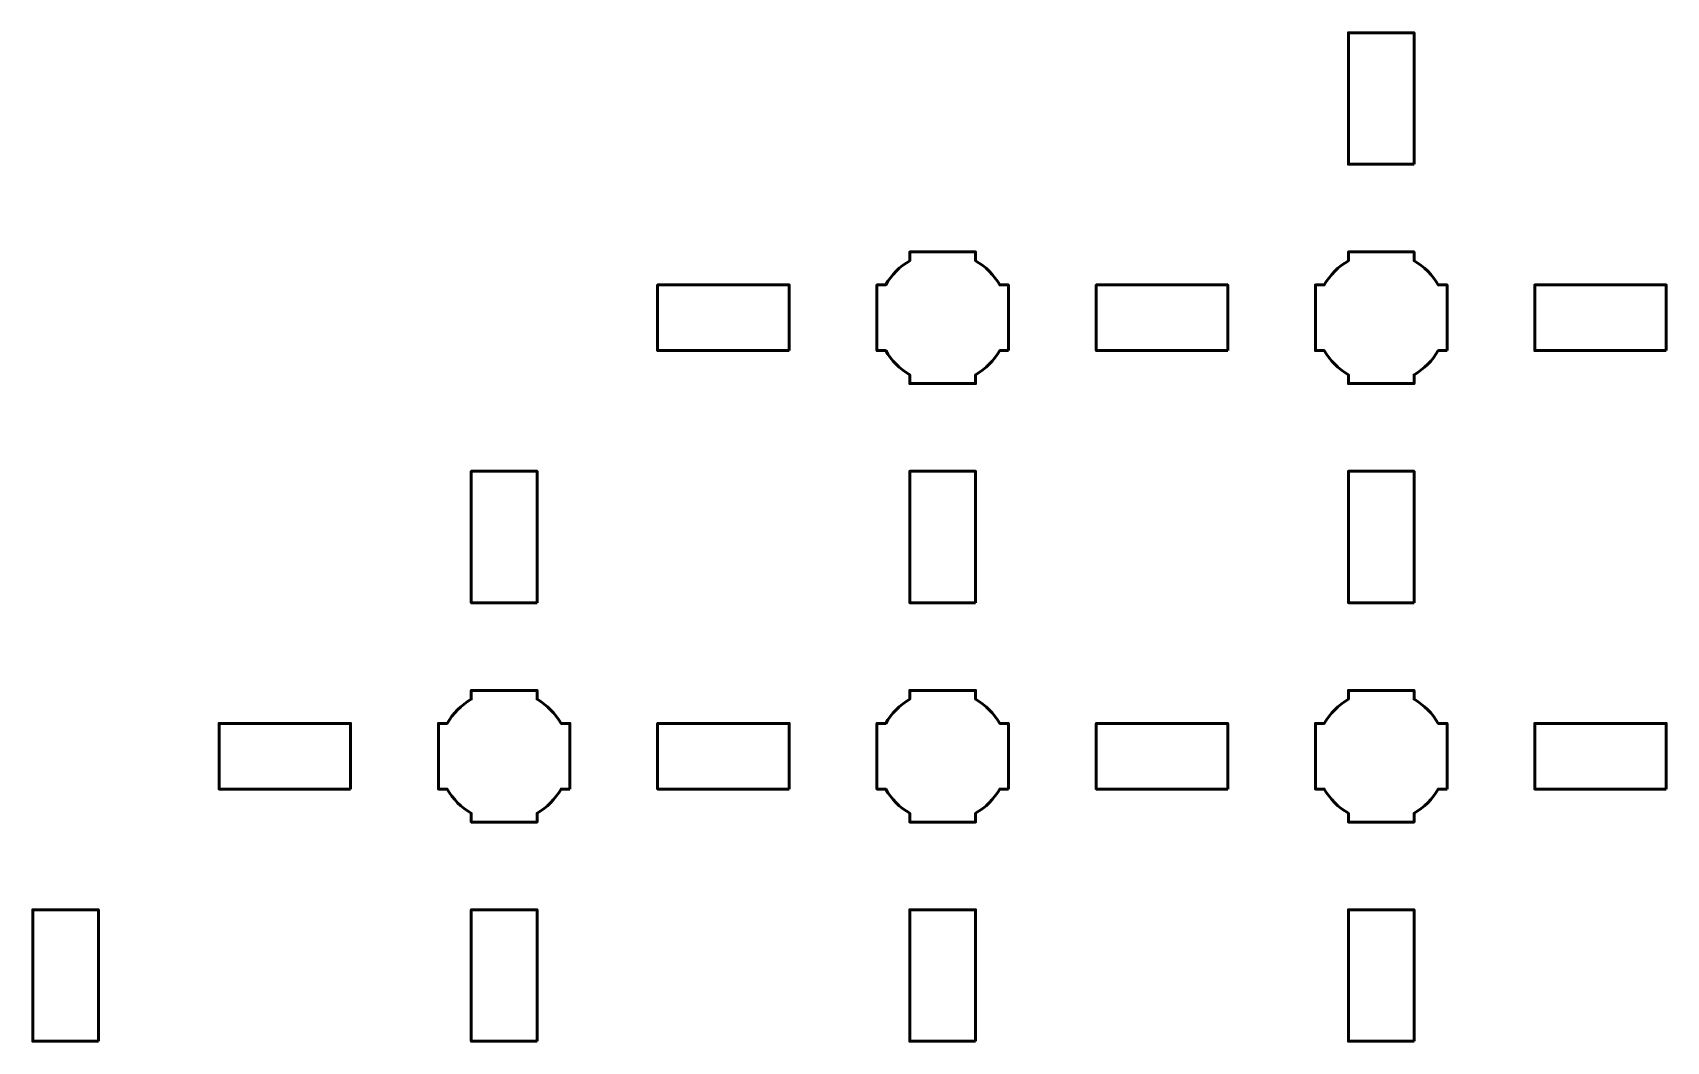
# Model space of a CAD drawing. Header units: centimetres. Extents: x -21.2 to 0.2, y -25.5 to -4.2.
# Drawn here: x -18.65 to -11.2, y -10.15 to -5.55 of the extents above; entities that cross this region are included whole.
import ezdxf

# ---------------------------------------------------------------- set-up
doc = ezdxf.new("R2010")
doc.units = ezdxf.units.CM
doc.header["$MEASUREMENT"] = 0
doc.layers.add('Layer 1', color=7, linetype='Continuous')

msp = doc.modelspace()

# ---------------------------------------------------------------- linework, layer by layer
at = {"layer": 'Layer 1', "lineweight": 53}
for points, knots in [([(-12.35002, -6.15), (-12.35002, -6.15), (-12.65002, -6.15), (-12.65002, -6.15), (-12.65002, -6.15), (-12.65002, -6.15), (-12.65002, -5.55), (-12.65002, -5.55), (-12.65002, -5.55), (-12.65002, -5.55), (-12.35002, -5.55), (-12.35002, -5.55), (-12.35002, -5.55), (-12.35002, -5.55), (-12.35002, -6.15), (-12.35002, -6.15)], [0, 0, 0, 0, 0.25, 0.25, 0.25, 0.25, 0.5, 0.5, 0.5, 0.5, 0.75, 0.75, 0.75, 0.75, 1, 1, 1, 1]), ([(-14.20002, -7), (-14.20002, -7), (-14.24017, -7), (-14.24017, -7), (-14.24017, -7), (-14.26652, -7.04553), (-14.30449, -7.0835), (-14.35002, -7.10985), (-14.35002, -7.10985), (-14.35002, -7.10985), (-14.35002, -7.15), (-14.35002, -7.15), (-14.35002, -7.15), (-14.35002, -7.15), (-14.50002, -7.15), (-14.50002, -7.15), (-14.50002, -7.15), (-14.50002, -7.15), (-14.65002, -7.15), (-14.65002, -7.15), (-14.65002, -7.15), (-14.65002, -7.15), (-14.65002, -7.10985), (-14.65002, -7.10985), (-14.65002, -7.10985), (-14.69555, -7.0835), (-14.73352, -7.04553), (-14.75987, -7), (-14.75987, -7), (-14.75987, -7), (-14.80002, -7), (-14.80002, -7), (-14.80002, -7), (-14.80002, -7), (-14.80002, -6.85), (-14.80002, -6.85), (-14.80002, -6.85), (-14.80002, -6.85), (-14.80002, -6.7), (-14.80002, -6.7), (-14.80002, -6.7), (-14.80002, -6.7), (-14.75987, -6.7), (-14.75987, -6.7), (-14.75987, -6.7), (-14.73352, -6.65447), (-14.69555, -6.6165), (-14.65002, -6.59015), (-14.65002, -6.59015), (-14.65002, -6.59015), (-14.65002, -6.55), (-14.65002, -6.55), (-14.65002, -6.55), (-14.65002, -6.55), (-14.50002, -6.55), (-14.50002, -6.55), (-14.50002, -6.55), (-14.50002, -6.55), (-14.35002, -6.55), (-14.35002, -6.55), (-14.35002, -6.55), (-14.35002, -6.55), (-14.35002, -6.59015), (-14.35002, -6.59015), (-14.35002, -6.59015), (-14.30449, -6.6165), (-14.26652, -6.65447), (-14.24017, -6.7), (-14.24017, -6.7), (-14.24017, -6.7), (-14.20002, -6.7), (-14.20002, -6.7), (-14.20002, -6.7), (-14.20002, -6.7), (-14.20002, -6.85), (-14.20002, -6.85), (-14.20002, -6.85), (-14.20002, -6.85), (-14.20002, -7), (-14.20002, -7)], [0, 0, 0, 0, 0.05, 0.05, 0.05, 0.05, 0.1, 0.1, 0.1, 0.1, 0.15, 0.15, 0.15, 0.15, 0.2, 0.2, 0.2, 0.2, 0.25, 0.25, 0.25, 0.25, 0.3, 0.3, 0.3, 0.3, 0.35, 0.35, 0.35, 0.35, 0.4, 0.4, 0.4, 0.4, 0.45, 0.45, 0.45, 0.45, 0.5, 0.5, 0.5, 0.5, 0.55, 0.55, 0.55, 0.55, 0.6, 0.6, 0.6, 0.6, 0.65, 0.65, 0.65, 0.65, 0.7, 0.7, 0.7, 0.7, 0.75, 0.75, 0.75, 0.75, 0.8, 0.8, 0.8, 0.8, 0.85, 0.85, 0.85, 0.85, 0.9, 0.9, 0.9, 0.9, 0.95, 0.95, 0.95, 0.95, 1, 1, 1, 1]), ([(-12.20002, -7), (-12.20002, -7), (-12.24017, -7), (-12.24017, -7), (-12.24017, -7), (-12.26652, -7.04553), (-12.30449, -7.0835), (-12.35002, -7.10985), (-12.35002, -7.10985), (-12.35002, -7.10985), (-12.35002, -7.15), (-12.35002, -7.15), (-12.35002, -7.15), (-12.35002, -7.15), (-12.50002, -7.15), (-12.50002, -7.15), (-12.50002, -7.15), (-12.50002, -7.15), (-12.65002, -7.15), (-12.65002, -7.15), (-12.65002, -7.15), (-12.65002, -7.15), (-12.65002, -7.10985), (-12.65002, -7.10985), (-12.65002, -7.10985), (-12.69555, -7.0835), (-12.73352, -7.04553), (-12.75987, -7), (-12.75987, -7), (-12.75987, -7), (-12.80002, -7), (-12.80002, -7), (-12.80002, -7), (-12.80002, -7), (-12.80002, -6.85), (-12.80002, -6.85), (-12.80002, -6.85), (-12.80002, -6.85), (-12.80002, -6.7), (-12.80002, -6.7), (-12.80002, -6.7), (-12.80002, -6.7), (-12.75987, -6.7), (-12.75987, -6.7), (-12.75987, -6.7), (-12.73352, -6.65447), (-12.69555, -6.6165), (-12.65002, -6.59015), (-12.65002, -6.59015), (-12.65002, -6.59015), (-12.65002, -6.55), (-12.65002, -6.55), (-12.65002, -6.55), (-12.65002, -6.55), (-12.50002, -6.55), (-12.50002, -6.55), (-12.50002, -6.55), (-12.50002, -6.55), (-12.35002, -6.55), (-12.35002, -6.55), (-12.35002, -6.55), (-12.35002, -6.55), (-12.35002, -6.59015), (-12.35002, -6.59015), (-12.35002, -6.59015), (-12.30449, -6.6165), (-12.26652, -6.65447), (-12.24017, -6.7), (-12.24017, -6.7), (-12.24017, -6.7), (-12.20002, -6.7), (-12.20002, -6.7), (-12.20002, -6.7), (-12.20002, -6.7), (-12.20002, -6.85), (-12.20002, -6.85), (-12.20002, -6.85), (-12.20002, -6.85), (-12.20002, -7), (-12.20002, -7)], [0, 0, 0, 0, 0.05, 0.05, 0.05, 0.05, 0.1, 0.1, 0.1, 0.1, 0.15, 0.15, 0.15, 0.15, 0.2, 0.2, 0.2, 0.2, 0.25, 0.25, 0.25, 0.25, 0.3, 0.3, 0.3, 0.3, 0.35, 0.35, 0.35, 0.35, 0.4, 0.4, 0.4, 0.4, 0.45, 0.45, 0.45, 0.45, 0.5, 0.5, 0.5, 0.5, 0.55, 0.55, 0.55, 0.55, 0.6, 0.6, 0.6, 0.6, 0.65, 0.65, 0.65, 0.65, 0.7, 0.7, 0.7, 0.7, 0.75, 0.75, 0.75, 0.75, 0.8, 0.8, 0.8, 0.8, 0.85, 0.85, 0.85, 0.85, 0.9, 0.9, 0.9, 0.9, 0.95, 0.95, 0.95, 0.95, 1, 1, 1, 1]), ([(-15.20002, -7), (-15.20002, -7), (-15.80002, -7), (-15.80002, -7), (-15.80002, -7), (-15.80002, -7), (-15.80002, -6.7), (-15.80002, -6.7), (-15.80002, -6.7), (-15.80002, -6.7), (-15.20002, -6.7), (-15.20002, -6.7), (-15.20002, -6.7), (-15.20002, -6.7), (-15.20002, -7), (-15.20002, -7)], [0, 0, 0, 0, 0.25, 0.25, 0.25, 0.25, 0.5, 0.5, 0.5, 0.5, 0.75, 0.75, 0.75, 0.75, 1, 1, 1, 1]), ([(-13.20002, -7), (-13.20002, -7), (-13.80002, -7), (-13.80002, -7), (-13.80002, -7), (-13.80002, -7), (-13.80002, -6.7), (-13.80002, -6.7), (-13.80002, -6.7), (-13.80002, -6.7), (-13.20002, -6.7), (-13.20002, -6.7), (-13.20002, -6.7), (-13.20002, -6.7), (-13.20002, -7), (-13.20002, -7)], [0, 0, 0, 0, 0.25, 0.25, 0.25, 0.25, 0.5, 0.5, 0.5, 0.5, 0.75, 0.75, 0.75, 0.75, 1, 1, 1, 1]), ([(-11.20002, -7), (-11.20002, -7), (-11.80002, -7), (-11.80002, -7), (-11.80002, -7), (-11.80002, -7), (-11.80002, -6.7), (-11.80002, -6.7), (-11.80002, -6.7), (-11.80002, -6.7), (-11.20002, -6.7), (-11.20002, -6.7), (-11.20002, -6.7), (-11.20002, -6.7), (-11.20002, -7), (-11.20002, -7)], [0, 0, 0, 0, 0.25, 0.25, 0.25, 0.25, 0.5, 0.5, 0.5, 0.5, 0.75, 0.75, 0.75, 0.75, 1, 1, 1, 1]), ([(-16.35002, -8.15), (-16.35002, -8.15), (-16.65002, -8.15), (-16.65002, -8.15), (-16.65002, -8.15), (-16.65002, -8.15), (-16.65002, -7.55), (-16.65002, -7.55), (-16.65002, -7.55), (-16.65002, -7.55), (-16.35002, -7.55), (-16.35002, -7.55), (-16.35002, -7.55), (-16.35002, -7.55), (-16.35002, -8.15), (-16.35002, -8.15)], [0, 0, 0, 0, 0.25, 0.25, 0.25, 0.25, 0.5, 0.5, 0.5, 0.5, 0.75, 0.75, 0.75, 0.75, 1, 1, 1, 1]), ([(-14.35002, -8.15), (-14.35002, -8.15), (-14.65002, -8.15), (-14.65002, -8.15), (-14.65002, -8.15), (-14.65002, -8.15), (-14.65002, -7.55), (-14.65002, -7.55), (-14.65002, -7.55), (-14.65002, -7.55), (-14.35002, -7.55), (-14.35002, -7.55), (-14.35002, -7.55), (-14.35002, -7.55), (-14.35002, -8.15), (-14.35002, -8.15)], [0, 0, 0, 0, 0.25, 0.25, 0.25, 0.25, 0.5, 0.5, 0.5, 0.5, 0.75, 0.75, 0.75, 0.75, 1, 1, 1, 1]), ([(-12.35002, -8.15), (-12.35002, -8.15), (-12.65002, -8.15), (-12.65002, -8.15), (-12.65002, -8.15), (-12.65002, -8.15), (-12.65002, -7.55), (-12.65002, -7.55), (-12.65002, -7.55), (-12.65002, -7.55), (-12.35002, -7.55), (-12.35002, -7.55), (-12.35002, -7.55), (-12.35002, -7.55), (-12.35002, -8.15), (-12.35002, -8.15)], [0, 0, 0, 0, 0.25, 0.25, 0.25, 0.25, 0.5, 0.5, 0.5, 0.5, 0.75, 0.75, 0.75, 0.75, 1, 1, 1, 1]), ([(-16.20002, -9), (-16.20002, -9), (-16.24017, -9), (-16.24017, -9), (-16.24017, -9), (-16.26652, -9.04553), (-16.30449, -9.0835), (-16.35002, -9.10985), (-16.35002, -9.10985), (-16.35002, -9.10985), (-16.35002, -9.15), (-16.35002, -9.15), (-16.35002, -9.15), (-16.35002, -9.15), (-16.50002, -9.15), (-16.50002, -9.15), (-16.50002, -9.15), (-16.50002, -9.15), (-16.65002, -9.15), (-16.65002, -9.15), (-16.65002, -9.15), (-16.65002, -9.15), (-16.65002, -9.10985), (-16.65002, -9.10985), (-16.65002, -9.10985), (-16.69555, -9.0835), (-16.73352, -9.04553), (-16.75987, -9), (-16.75987, -9), (-16.75987, -9), (-16.80002, -9), (-16.80002, -9), (-16.80002, -9), (-16.80002, -9), (-16.80002, -8.85), (-16.80002, -8.85), (-16.80002, -8.85), (-16.80002, -8.85), (-16.80002, -8.7), (-16.80002, -8.7), (-16.80002, -8.7), (-16.80002, -8.7), (-16.75987, -8.7), (-16.75987, -8.7), (-16.75987, -8.7), (-16.73352, -8.65447), (-16.69555, -8.6165), (-16.65002, -8.59015), (-16.65002, -8.59015), (-16.65002, -8.59015), (-16.65002, -8.55), (-16.65002, -8.55), (-16.65002, -8.55), (-16.65002, -8.55), (-16.50002, -8.55), (-16.50002, -8.55), (-16.50002, -8.55), (-16.50002, -8.55), (-16.35002, -8.55), (-16.35002, -8.55), (-16.35002, -8.55), (-16.35002, -8.55), (-16.35002, -8.59015), (-16.35002, -8.59015), (-16.35002, -8.59015), (-16.30449, -8.6165), (-16.26652, -8.65447), (-16.24017, -8.7), (-16.24017, -8.7), (-16.24017, -8.7), (-16.20002, -8.7), (-16.20002, -8.7), (-16.20002, -8.7), (-16.20002, -8.7), (-16.20002, -8.85), (-16.20002, -8.85), (-16.20002, -8.85), (-16.20002, -8.85), (-16.20002, -9), (-16.20002, -9)], [0, 0, 0, 0, 0.05, 0.05, 0.05, 0.05, 0.1, 0.1, 0.1, 0.1, 0.15, 0.15, 0.15, 0.15, 0.2, 0.2, 0.2, 0.2, 0.25, 0.25, 0.25, 0.25, 0.3, 0.3, 0.3, 0.3, 0.35, 0.35, 0.35, 0.35, 0.4, 0.4, 0.4, 0.4, 0.45, 0.45, 0.45, 0.45, 0.5, 0.5, 0.5, 0.5, 0.55, 0.55, 0.55, 0.55, 0.6, 0.6, 0.6, 0.6, 0.65, 0.65, 0.65, 0.65, 0.7, 0.7, 0.7, 0.7, 0.75, 0.75, 0.75, 0.75, 0.8, 0.8, 0.8, 0.8, 0.85, 0.85, 0.85, 0.85, 0.9, 0.9, 0.9, 0.9, 0.95, 0.95, 0.95, 0.95, 1, 1, 1, 1]), ([(-14.20002, -9), (-14.20002, -9), (-14.24017, -9), (-14.24017, -9), (-14.24017, -9), (-14.26652, -9.04553), (-14.30449, -9.0835), (-14.35002, -9.10985), (-14.35002, -9.10985), (-14.35002, -9.10985), (-14.35002, -9.15), (-14.35002, -9.15), (-14.35002, -9.15), (-14.35002, -9.15), (-14.50002, -9.15), (-14.50002, -9.15), (-14.50002, -9.15), (-14.50002, -9.15), (-14.65002, -9.15), (-14.65002, -9.15), (-14.65002, -9.15), (-14.65002, -9.15), (-14.65002, -9.10985), (-14.65002, -9.10985), (-14.65002, -9.10985), (-14.69555, -9.0835), (-14.73352, -9.04553), (-14.75987, -9), (-14.75987, -9), (-14.75987, -9), (-14.80002, -9), (-14.80002, -9), (-14.80002, -9), (-14.80002, -9), (-14.80002, -8.85), (-14.80002, -8.85), (-14.80002, -8.85), (-14.80002, -8.85), (-14.80002, -8.7), (-14.80002, -8.7), (-14.80002, -8.7), (-14.80002, -8.7), (-14.75987, -8.7), (-14.75987, -8.7), (-14.75987, -8.7), (-14.73352, -8.65447), (-14.69555, -8.6165), (-14.65002, -8.59015), (-14.65002, -8.59015), (-14.65002, -8.59015), (-14.65002, -8.55), (-14.65002, -8.55), (-14.65002, -8.55), (-14.65002, -8.55), (-14.50002, -8.55), (-14.50002, -8.55), (-14.50002, -8.55), (-14.50002, -8.55), (-14.35002, -8.55), (-14.35002, -8.55), (-14.35002, -8.55), (-14.35002, -8.55), (-14.35002, -8.59015), (-14.35002, -8.59015), (-14.35002, -8.59015), (-14.30449, -8.6165), (-14.26652, -8.65447), (-14.24017, -8.7), (-14.24017, -8.7), (-14.24017, -8.7), (-14.20002, -8.7), (-14.20002, -8.7), (-14.20002, -8.7), (-14.20002, -8.7), (-14.20002, -8.85), (-14.20002, -8.85), (-14.20002, -8.85), (-14.20002, -8.85), (-14.20002, -9), (-14.20002, -9)], [0, 0, 0, 0, 0.05, 0.05, 0.05, 0.05, 0.1, 0.1, 0.1, 0.1, 0.15, 0.15, 0.15, 0.15, 0.2, 0.2, 0.2, 0.2, 0.25, 0.25, 0.25, 0.25, 0.3, 0.3, 0.3, 0.3, 0.35, 0.35, 0.35, 0.35, 0.4, 0.4, 0.4, 0.4, 0.45, 0.45, 0.45, 0.45, 0.5, 0.5, 0.5, 0.5, 0.55, 0.55, 0.55, 0.55, 0.6, 0.6, 0.6, 0.6, 0.65, 0.65, 0.65, 0.65, 0.7, 0.7, 0.7, 0.7, 0.75, 0.75, 0.75, 0.75, 0.8, 0.8, 0.8, 0.8, 0.85, 0.85, 0.85, 0.85, 0.9, 0.9, 0.9, 0.9, 0.95, 0.95, 0.95, 0.95, 1, 1, 1, 1]), ([(-12.20002, -9), (-12.20002, -9), (-12.24017, -9), (-12.24017, -9), (-12.24017, -9), (-12.26652, -9.04553), (-12.30449, -9.0835), (-12.35002, -9.10985), (-12.35002, -9.10985), (-12.35002, -9.10985), (-12.35002, -9.15), (-12.35002, -9.15), (-12.35002, -9.15), (-12.35002, -9.15), (-12.50002, -9.15), (-12.50002, -9.15), (-12.50002, -9.15), (-12.50002, -9.15), (-12.65002, -9.15), (-12.65002, -9.15), (-12.65002, -9.15), (-12.65002, -9.15), (-12.65002, -9.10985), (-12.65002, -9.10985), (-12.65002, -9.10985), (-12.69555, -9.0835), (-12.73352, -9.04553), (-12.75987, -9), (-12.75987, -9), (-12.75987, -9), (-12.80002, -9), (-12.80002, -9), (-12.80002, -9), (-12.80002, -9), (-12.80002, -8.85), (-12.80002, -8.85), (-12.80002, -8.85), (-12.80002, -8.85), (-12.80002, -8.7), (-12.80002, -8.7), (-12.80002, -8.7), (-12.80002, -8.7), (-12.75987, -8.7), (-12.75987, -8.7), (-12.75987, -8.7), (-12.73352, -8.65447), (-12.69555, -8.6165), (-12.65002, -8.59015), (-12.65002, -8.59015), (-12.65002, -8.59015), (-12.65002, -8.55), (-12.65002, -8.55), (-12.65002, -8.55), (-12.65002, -8.55), (-12.50002, -8.55), (-12.50002, -8.55), (-12.50002, -8.55), (-12.50002, -8.55), (-12.35002, -8.55), (-12.35002, -8.55), (-12.35002, -8.55), (-12.35002, -8.55), (-12.35002, -8.59015), (-12.35002, -8.59015), (-12.35002, -8.59015), (-12.30449, -8.6165), (-12.26652, -8.65447), (-12.24017, -8.7), (-12.24017, -8.7), (-12.24017, -8.7), (-12.20002, -8.7), (-12.20002, -8.7), (-12.20002, -8.7), (-12.20002, -8.7), (-12.20002, -8.85), (-12.20002, -8.85), (-12.20002, -8.85), (-12.20002, -8.85), (-12.20002, -9), (-12.20002, -9)], [0, 0, 0, 0, 0.05, 0.05, 0.05, 0.05, 0.1, 0.1, 0.1, 0.1, 0.15, 0.15, 0.15, 0.15, 0.2, 0.2, 0.2, 0.2, 0.25, 0.25, 0.25, 0.25, 0.3, 0.3, 0.3, 0.3, 0.35, 0.35, 0.35, 0.35, 0.4, 0.4, 0.4, 0.4, 0.45, 0.45, 0.45, 0.45, 0.5, 0.5, 0.5, 0.5, 0.55, 0.55, 0.55, 0.55, 0.6, 0.6, 0.6, 0.6, 0.65, 0.65, 0.65, 0.65, 0.7, 0.7, 0.7, 0.7, 0.75, 0.75, 0.75, 0.75, 0.8, 0.8, 0.8, 0.8, 0.85, 0.85, 0.85, 0.85, 0.9, 0.9, 0.9, 0.9, 0.95, 0.95, 0.95, 0.95, 1, 1, 1, 1]), ([(-17.20002, -9), (-17.20002, -9), (-17.80002, -9), (-17.80002, -9), (-17.80002, -9), (-17.80002, -9), (-17.80002, -8.7), (-17.80002, -8.7), (-17.80002, -8.7), (-17.80002, -8.7), (-17.20002, -8.7), (-17.20002, -8.7), (-17.20002, -8.7), (-17.20002, -8.7), (-17.20002, -9), (-17.20002, -9)], [0, 0, 0, 0, 0.25, 0.25, 0.25, 0.25, 0.5, 0.5, 0.5, 0.5, 0.75, 0.75, 0.75, 0.75, 1, 1, 1, 1]), ([(-15.20002, -9), (-15.20002, -9), (-15.80002, -9), (-15.80002, -9), (-15.80002, -9), (-15.80002, -9), (-15.80002, -8.7), (-15.80002, -8.7), (-15.80002, -8.7), (-15.80002, -8.7), (-15.20002, -8.7), (-15.20002, -8.7), (-15.20002, -8.7), (-15.20002, -8.7), (-15.20002, -9), (-15.20002, -9)], [0, 0, 0, 0, 0.25, 0.25, 0.25, 0.25, 0.5, 0.5, 0.5, 0.5, 0.75, 0.75, 0.75, 0.75, 1, 1, 1, 1]), ([(-13.20002, -9), (-13.20002, -9), (-13.80002, -9), (-13.80002, -9), (-13.80002, -9), (-13.80002, -9), (-13.80002, -8.7), (-13.80002, -8.7), (-13.80002, -8.7), (-13.80002, -8.7), (-13.20002, -8.7), (-13.20002, -8.7), (-13.20002, -8.7), (-13.20002, -8.7), (-13.20002, -9), (-13.20002, -9)], [0, 0, 0, 0, 0.25, 0.25, 0.25, 0.25, 0.5, 0.5, 0.5, 0.5, 0.75, 0.75, 0.75, 0.75, 1, 1, 1, 1]), ([(-11.20002, -9), (-11.20002, -9), (-11.80002, -9), (-11.80002, -9), (-11.80002, -9), (-11.80002, -9), (-11.80002, -8.7), (-11.80002, -8.7), (-11.80002, -8.7), (-11.80002, -8.7), (-11.20002, -8.7), (-11.20002, -8.7), (-11.20002, -8.7), (-11.20002, -8.7), (-11.20002, -9), (-11.20002, -9)], [0, 0, 0, 0, 0.25, 0.25, 0.25, 0.25, 0.5, 0.5, 0.5, 0.5, 0.75, 0.75, 0.75, 0.75, 1, 1, 1, 1]), ([(-18.35002, -10.15), (-18.35002, -10.15), (-18.65002, -10.15), (-18.65002, -10.15), (-18.65002, -10.15), (-18.65002, -10.15), (-18.65002, -9.55), (-18.65002, -9.55), (-18.65002, -9.55), (-18.65002, -9.55), (-18.35002, -9.55), (-18.35002, -9.55), (-18.35002, -9.55), (-18.35002, -9.55), (-18.35002, -10.15), (-18.35002, -10.15)], [0, 0, 0, 0, 0.25, 0.25, 0.25, 0.25, 0.5, 0.5, 0.5, 0.5, 0.75, 0.75, 0.75, 0.75, 1, 1, 1, 1]), ([(-16.35002, -10.15), (-16.35002, -10.15), (-16.65002, -10.15), (-16.65002, -10.15), (-16.65002, -10.15), (-16.65002, -10.15), (-16.65002, -9.55), (-16.65002, -9.55), (-16.65002, -9.55), (-16.65002, -9.55), (-16.35002, -9.55), (-16.35002, -9.55), (-16.35002, -9.55), (-16.35002, -9.55), (-16.35002, -10.15), (-16.35002, -10.15)], [0, 0, 0, 0, 0.25, 0.25, 0.25, 0.25, 0.5, 0.5, 0.5, 0.5, 0.75, 0.75, 0.75, 0.75, 1, 1, 1, 1]), ([(-14.35002, -10.15), (-14.35002, -10.15), (-14.65002, -10.15), (-14.65002, -10.15), (-14.65002, -10.15), (-14.65002, -10.15), (-14.65002, -9.55), (-14.65002, -9.55), (-14.65002, -9.55), (-14.65002, -9.55), (-14.35002, -9.55), (-14.35002, -9.55), (-14.35002, -9.55), (-14.35002, -9.55), (-14.35002, -10.15), (-14.35002, -10.15)], [0, 0, 0, 0, 0.25, 0.25, 0.25, 0.25, 0.5, 0.5, 0.5, 0.5, 0.75, 0.75, 0.75, 0.75, 1, 1, 1, 1]), ([(-12.35002, -10.15), (-12.35002, -10.15), (-12.65002, -10.15), (-12.65002, -10.15), (-12.65002, -10.15), (-12.65002, -10.15), (-12.65002, -9.55), (-12.65002, -9.55), (-12.65002, -9.55), (-12.65002, -9.55), (-12.35002, -9.55), (-12.35002, -9.55), (-12.35002, -9.55), (-12.35002, -9.55), (-12.35002, -10.15), (-12.35002, -10.15)], [0, 0, 0, 0, 0.25, 0.25, 0.25, 0.25, 0.5, 0.5, 0.5, 0.5, 0.75, 0.75, 0.75, 0.75, 1, 1, 1, 1])]:
    msp.add_open_spline(points, degree=3, knots=knots, dxfattribs=at)

doc.saveas('drawing.dxf')
